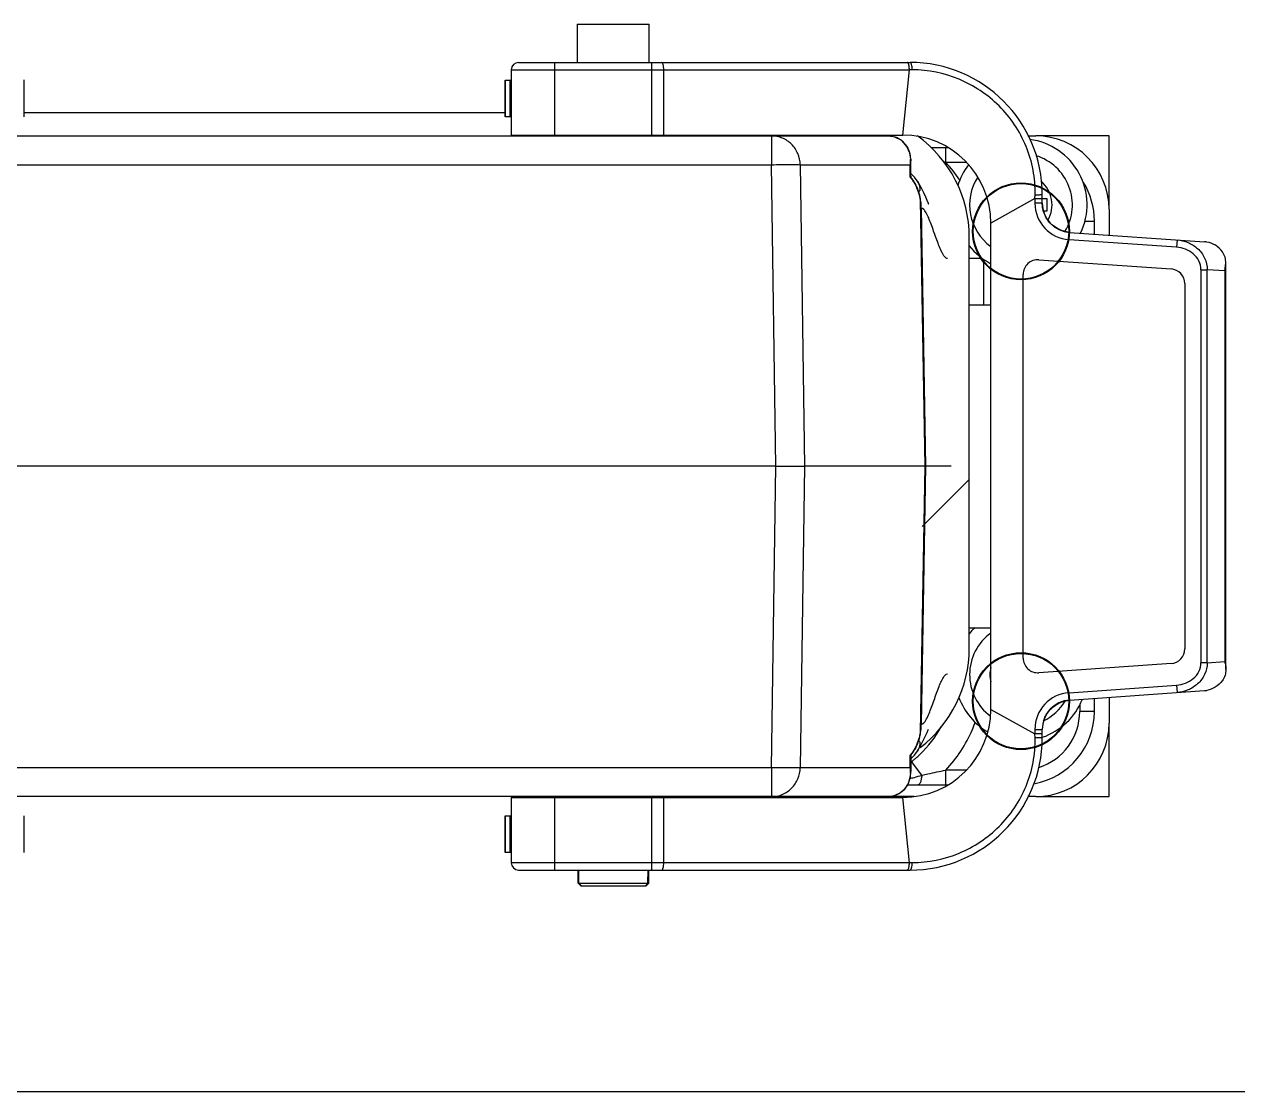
# Model space of a CAD drawing. Header units: millimetres. Extents: x 2423 to 7028, y 909 to 2460.
# Drawn here: x 5227.5 to 5310.2, y 2013.5 to 2086.2 of the extents above; entities that cross this region are included whole.
import ezdxf

# ---------------------------------------------------------------- set-up
doc = ezdxf.new("R2010")
doc.units = ezdxf.units.MM

msp = doc.modelspace()

# ---------------------------------------------------------------- linework, layer by layer
for p, q in [((5265.168, 2086.187), (5265.168, 2083.587)), ((5265.168, 2086.187), (5270.068, 2086.187)), ((5270.068, 2083.587), (5270.068, 2086.187)), ((5261.179, 2083.587), (5287.843, 2083.587)), ((5263.643, 2078.644), (5263.643, 2083.587)), ((5270.237, 2083.587), (5270.237, 2078.644)), ((5227.519, 2079.894), (5227.519, 2082.394)), ((5260.267, 2082.391), (5260.267, 2079.891)), ((5260.267, 2082.391), (5260.679, 2082.391)), ((5260.271, 2079.891), (5260.271, 2082.391)), ((5260.588, 2082.391), (5260.588, 2079.891)), ((5260.679, 2083.087), (5260.679, 2078.644)), ((5260.679, 2083.087), (5287.792, 2083.087)), ((5271.064, 2078.644), (5271.064, 2083.087)), ((5287.343, 2078.644), (5287.792, 2083.087)), ((5287.986, 2083.085), (5287.792, 2083.086)), ((5227.519, 2080.187), (5260.267, 2080.187)), ((5260.679, 2079.891), (5260.267, 2079.891)), ((5201.48, 2078.587), (5286.305, 2078.587)), ((5260.679, 2078.644), (5287.343, 2078.644)), ((5263.634, 2078.653), (5263.568, 2078.587)), ((5271.668, 2078.587), (5271.611, 2078.644)), ((5278.396, 2078.587), (5278.396, 2076.622)), ((5295.86, 2078.587), (5296.393, 2078.587)), ((5301.393, 2078.587), (5296.393, 2078.587)), ((5301.393, 2073.587), (5301.393, 2078.587)), ((5289.269, 2077.787), (5290.418, 2077.787)), ((5290.264, 2076.787), (5290.264, 2077.787)), ((5209.389, 2076.622), (5278.396, 2076.622)), ((5278.692, 2056.087), (5278.396, 2076.622)), ((5280.359, 2076.622), (5280.654, 2056.087)), ((5280.359, 2076.622), (5287.85, 2076.622)), ((5287.838, 2075.791), (5287.85, 2076.622)), ((5287.857, 2076.613), (5287.847, 2075.829)), ((5287.872, 2076.829), (5287.872, 2075.848)), ((5287.879, 2076.887), (5287.883, 2076.887)), ((5287.881, 2076.992), (5287.883, 2076.887)), ((5287.883, 2075.838), (5287.883, 2076.887)), ((5290.264, 2076.787), (5290.097, 2076.821)), ((5290.264, 2076.787), (5291.677, 2076.787)), ((5287.881, 2075.84), (5287.883, 2075.838)), ((5288.137, 2075.77), (5287.883, 2076.025)), ((5287.887, 2075.788), (5287.883, 2075.838)), ((5288.315, 2075.525), (5288.137, 2075.77)), ((5288.316, 2075.523), (5288.317, 2075.521)), ((5288.389, 2074.787), (5288.426, 2074.787)), ((5288.527, 2074.2), (5288.837, 2056.087)), ((5296.343, 2074.31), (5293.343, 2072.644)), ((5296.343, 2074.31), (5296.343, 2074.006)), ((5296.343, 2074.31), (5296.843, 2074.31)), ((5296.346, 2074.311), (5296.352, 2074.58)), ((5296.843, 2074.006), (5296.843, 2074.587)), ((5296.843, 2074.325), (5297.143, 2074.325)), ((5297.143, 2074.325), (5297.143, 2073.45)), ((5288.575, 2073.657), (5288.609, 2073.657)), ((5288.915, 2056.087), (5288.609, 2073.657)), ((5296.843, 2074.006), (5296.343, 2074.006)), ((5297.143, 2073.45), (5296.926, 2073.45)), ((5301.393, 2073.587), (5301.393, 2071.823)), ((5293.343, 2039.53), (5293.343, 2072.644)), ((5297.27, 2072.785), (5297.188, 2072.897)), ((5299.749, 2072.787), (5300.393, 2072.787)), ((5300.393, 2071.893), (5300.393, 2072.787)), ((5291.868, 2043.687), (5291.868, 2071.687)), ((5297.812, 2072.314), (5297.629, 2072.436)), ((5298.023, 2072.206), (5297.812, 2072.314)), ((5298.578, 2072.037), (5298.406, 2072.074)), ((5298.733, 2072.012), (5298.578, 2072.037)), ((5298.668, 2071.512), (5298.703, 2072.011)), ((5298.703, 2072.011), (5307.893, 2071.369)), ((5305.984, 2071.001), (5298.668, 2071.512)), ((5306.019, 2071.5), (5305.984, 2071.001)), ((5291.868, 2070.267), (5292.735, 2070.267)), ((5292.856, 2067.087), (5292.856, 2070.171)), ((5296.612, 2070.153), (5305.612, 2069.523)), ((5307.648, 2069.47), (5307.648, 2042.704)), ((5307.648, 2069.47), (5308.072, 2069.47)), ((5308.072, 2042.704), (5308.072, 2069.47)), ((5309.267, 2069.386), (5308.072, 2069.47)), ((5309.267, 2069.386), (5309.342, 2069.924)), ((5309.267, 2069.386), (5309.267, 2042.788)), ((5309.343, 2042.251), (5309.343, 2069.923)), ((5295.543, 2043.019), (5295.543, 2069.155)), ((5306.543, 2068.526), (5306.543, 2043.649)), ((5291.868, 2067.087), (5293.343, 2067.087)), ((5278.692, 2056.087), (5209.094, 2056.087)), ((5278.396, 2035.552), (5278.692, 2056.087)), ((5278.692, 2056.087), (5280.654, 2056.087)), ((5280.654, 2056.087), (5280.359, 2035.552)), ((5290.643, 2056.087), (5280.654, 2056.087)), ((5288.837, 2056.087), (5288.527, 2037.974)), ((5288.609, 2038.517), (5288.915, 2056.087)), ((5288.668, 2051.987), (5291.868, 2055.187)), ((5291.868, 2045.087), (5293.343, 2045.087)), ((5308.072, 2042.704), (5309.267, 2042.788)), ((5305.612, 2042.651), (5296.612, 2042.022)), ((5308.072, 2042.704), (5307.648, 2042.704)), ((5298.668, 2040.662), (5305.984, 2041.173)), ((5305.984, 2041.173), (5306.019, 2040.674)), ((5298.703, 2040.163), (5298.668, 2040.662)), ((5298.703, 2040.163), (5307.893, 2040.806)), ((5300.393, 2039.387), (5300.393, 2040.281)), ((5301.393, 2040.351), (5301.393, 2038.587)), ((5293.343, 2039.53), (5296.343, 2037.865)), ((5298.455, 2040.112), (5298.577, 2040.137)), ((5299.393, 2039.851), (5299.393, 2039.387)), ((5296.928, 2038.731), (5296.935, 2038.758)), ((5300.393, 2039.387), (5299.393, 2039.387)), ((5301.393, 2033.587), (5301.393, 2038.587)), ((5288.609, 2038.517), (5288.575, 2038.517)), ((5296.343, 2038.168), (5296.343, 2037.865)), ((5296.343, 2038.168), (5296.843, 2038.168)), ((5296.843, 2037.865), (5296.343, 2037.865)), ((5296.352, 2037.594), (5296.346, 2037.863)), ((5296.843, 2037.587), (5296.843, 2038.168)), ((5301.312, 2037.869), (5301.393, 2037.95)), ((5288.426, 2037.387), (5288.389, 2037.387)), ((5287.85, 2035.552), (5287.838, 2036.383)), ((5287.847, 2036.345), (5287.857, 2035.561)), ((5287.876, 2036.329), (5287.872, 2036.326)), ((5287.872, 2036.326), (5287.872, 2035.345)), ((5287.883, 2036.336), (5287.881, 2036.334)), ((5287.883, 2036.149), (5288.137, 2036.404)), ((5287.883, 2036.336), (5287.883, 2035.287)), ((5287.891, 2036.448), (5287.899, 2036.458)), ((5287.899, 2036.435), (5287.916, 2036.474)), ((5288.137, 2036.404), (5288.315, 2036.649)), ((5288.317, 2036.653), (5288.316, 2036.651)), ((5278.396, 2035.552), (5209.389, 2035.552)), ((5278.396, 2035.552), (5278.396, 2033.587)), ((5287.85, 2035.552), (5280.359, 2035.552)), ((5287.883, 2035.287), (5287.879, 2035.287)), ((5287.881, 2035.183), (5287.883, 2035.287)), ((5288.644, 2035.054), (5287.938, 2035.97)), ((5290.264, 2034.387), (5290.264, 2035.387)), ((5291.678, 2035.387), (5290.264, 2035.387)), ((5287.664, 2034.387), (5290.417, 2034.387)), ((5288.127, 2033.587), (5199.658, 2033.587)), ((5260.679, 2033.53), (5260.679, 2029.087)), ((5260.679, 2033.53), (5287.343, 2033.53)), ((5263.643, 2028.587), (5263.643, 2033.53)), ((5264.753, 2033.53), (5264.696, 2033.587)), ((5264.755, 2033.53), (5264.698, 2033.587)), ((5265.168, 2033.587), (5265.168, 2033.53)), ((5270.068, 2033.53), (5270.068, 2033.587)), ((5270.237, 2033.53), (5270.237, 2028.587)), ((5270.53, 2033.53), (5270.586, 2033.587)), ((5270.533, 2033.53), (5270.588, 2033.585)), ((5271.064, 2029.087), (5271.064, 2033.53)), ((5287.792, 2029.087), (5287.343, 2033.53)), ((5296.393, 2033.587), (5295.86, 2033.587)), ((5296.393, 2033.587), (5301.393, 2033.587)), ((5227.519, 2029.783), (5227.519, 2032.283)), ((5260.267, 2032.28), (5260.267, 2029.78)), ((5260.267, 2032.28), (5260.679, 2032.28)), ((5260.271, 2029.78), (5260.271, 2032.28)), ((5260.588, 2032.28), (5260.588, 2029.78)), ((5260.679, 2029.78), (5260.267, 2029.78)), ((5287.792, 2029.087), (5260.679, 2029.087)), ((5287.792, 2029.088), (5287.986, 2029.089)), ((5261.179, 2028.587), (5287.843, 2028.587)), ((5265.243, 2027.687), (5265.243, 2028.587)), ((5265.293, 2027.687), (5265.277, 2028.587)), ((5269.993, 2027.687), (5270.008, 2028.587)), ((5270.043, 2027.687), (5270.043, 2028.587)), ((5265.443, 2027.487), (5265.243, 2027.687)), ((5265.243, 2027.687), (5270.043, 2027.687)), ((5265.493, 2027.487), (5265.293, 2027.687)), ((5265.493, 2027.487), (5265.443, 2027.487)), ((5269.792, 2027.487), (5265.493, 2027.487)), ((5269.793, 2027.487), (5269.993, 2027.687)), ((5269.842, 2027.487), (5269.793, 2027.487)), ((5269.843, 2027.487), (5270.043, 2027.687)), ((5604.993, 2013.487), (5162.793, 2013.487))]:
    msp.add_line(p, q)
for points in [[(5287.881, 2077.012), (5287.837, 2077.366), (5287.628, 2077.871), (5287.27, 2078.265), (5286.806, 2078.509), (5286.305, 2078.587)], [(5288.773, 2074.696), (5288.612, 2075.016), (5288.405, 2075.382), (5288.317, 2075.521)], [(5289.104, 2073.964), (5289.106, 2073.96), (5289.074, 2074.03), (5289.002, 2074.192), (5288.902, 2074.419), (5288.773, 2074.696)], [(5296.967, 2073.324), (5296.933, 2073.423), (5296.906, 2073.52), (5296.884, 2073.613), (5296.868, 2073.703), (5296.856, 2073.79), (5296.848, 2073.873), (5296.844, 2073.946), (5296.843, 2073.99), (5296.843, 2074.005), (5296.843, 2074.006)], [(5297.188, 2072.897), (5297.118, 2073.007), (5297.058, 2073.116), (5297.009, 2073.221), (5296.967, 2073.324)], [(5297.629, 2072.436), (5297.482, 2072.558), (5297.366, 2072.673), (5297.27, 2072.785)], [(5298.406, 2072.074), (5298.222, 2072.128), (5298.023, 2072.206)], [(5297.212, 2039.312), (5297.272, 2039.391), (5297.336, 2039.468), (5297.407, 2039.544), (5297.483, 2039.617)], [(5297.483, 2039.617), (5297.566, 2039.689), (5297.655, 2039.757)], [(5297.655, 2039.757), (5297.752, 2039.823), (5297.856, 2039.885)], [(5297.856, 2039.885), (5297.968, 2039.943), (5298.085, 2039.995), (5298.207, 2040.041)], [(5298.207, 2040.041), (5298.33, 2040.08), (5298.455, 2040.112)], [(5298.577, 2040.137), (5298.696, 2040.157), (5298.704, 2040.158)], [(5296.935, 2038.758), (5296.962, 2038.836), (5296.992, 2038.914), (5297.027, 2038.993), (5297.066, 2039.073), (5297.109, 2039.153)], [(5297.109, 2039.153), (5297.158, 2039.232), (5297.212, 2039.312)], [(5288.762, 2037.456), (5288.892, 2037.734), (5288.994, 2037.964), (5289.068, 2038.132), (5289.091, 2038.182)], [(5288.317, 2036.653), (5288.391, 2036.77), (5288.6, 2037.135), (5288.762, 2037.456)], [(5287.883, 2036.336), (5287.887, 2036.388), (5287.899, 2036.435)], [(5286.305, 2033.587), (5286.721, 2033.64), (5287.13, 2033.813), (5287.475, 2034.1), (5287.723, 2034.477), (5287.856, 2034.906), (5287.881, 2035.168)]]:
    msp.add_lwpolyline(points)
for centre, radius in [((5295.393, 2072.087), 3.3), ((5295.393, 2072.087), 3.251), ((5295.393, 2040.087), 3.3), ((5295.393, 2040.087), 3.251)]:
    msp.add_circle(centre, radius)
for centre, radius, start, end in [((5261.179, 2083.087), 0.5, 90, 180), ((5287.843, 2074.587), 9, 0, 90), ((5286.33, 2077.063), 1.521, 65.17141, 73.03919), ((5286.342, 2077.089), 1.493, 54.77546, 65.16137), ((5286.343, 2077.092), 1.49, 42.46921, 54.7482), ((5287.343, 2072.644), 6, 0, 90), ((5283.368, 2071.687), 8.5, 0, 54.17534), ((5295.393, 2073.887), 4.5, 334.55933, 82.37565), ((5296.393, 2073.587), 5, 0, 90), ((5286.328, 2077.078), 1.51, 36.37617, 42.48745), ((5286.178, 2077.004), 1.678, 18.52047, 20.58083), ((5293.719, 2076.588), 5.869, 176.8559, 179.67151), ((5289.788, 2076.587), 1.931, 177.91543, 179.22394), ((5286.39, 2076.991), 1.471, 356.86271, 358.69651), ((5287.508, 2076.808), 0.365, 7.60437, 16.22206), ((5289.781, 2076.587), 1.924, 174.0056, 177.91792), ((5286.001, 2076.967), 1.86, 0.43296, 1.26394), ((5286.276, 2076.994), 1.585, 358.68271, 359.55101), ((5287.534, 2076.869), 0.345, 8.57315, 18.9301), ((5289.764, 2076.589), 1.907, 172.75997, 174.0025), ((5287.52, 2076.81), 0.353, 3.17123, 7.5848), ((5287.035, 2076.957), 0.847, 351.3558, 352.64624), ((5287.546, 2076.871), 0.333, 3.21499, 8.52012), ((5286.95, 2076.967), 0.932, 352.66249, 355.05842), ((5286.617, 2076.975), 1.265, 355.99683, 357.67811), ((5286.662, 2076.974), 1.219, 357.66999, 0.83838), ((5283.29, 2070.21), 9.586, 34.0185, 43.32067), ((5295.393, 2073.887), 4.5, 142.55954, 163.30134), ((5295.393, 2073.887), 3.5, 328.85151, 73.1819), ((5285.54, 2073.88), 2.989, 39.26678, 39.74497), ((5288.117, 2075.836), 0.271, 181.6349, 184.81243), ((5288.121, 2075.837), 0.274, 184.83219, 193.75037), ((5285.607, 2073.935), 2.902, 38.68645, 39.26257), ((5285.556, 2073.881), 3.011, 38.10287, 40.08042), ((5288.183, 2075.84), 0.301, 179.96766, 197.27268), ((5295.393, 2073.887), 3.5, 147.22516, 234.13931), ((5285.525, 2073.868), 3.009, 37.57646, 38.70725), ((5288.172, 2075.846), 0.299, 198.93454, 205.10547), ((5288.18, 2075.839), 0.299, 197.3248, 201.14977), ((5288.16, 2075.84), 0.286, 205.11916, 208.81142), ((5285.552, 2073.889), 2.974, 37.23818, 37.56447), ((5285.558, 2073.893), 2.967, 36.57704, 37.23807), ((5285.577, 2073.898), 2.984, 36.75249, 38.10223), ((5285.601, 2073.916), 2.954, 32.21101, 36.74864), ((5285.547, 2073.882), 3.018, 17.4423, 32.1952), ((5295.393, 2073.887), 2.115, 330.32258, 49.85797), ((5295.393, 2072.787), 5, 0, 31.5933), ((5284.561, 2073.58), 4.048, 12.52963, 17.34506), ((5284.543, 2073.576), 4.067, 11.95051, 12.53332), ((5284.546, 2073.576), 4.064, 6.54446, 11.95132), ((5284.628, 2073.586), 3.982, 1.02624, 6.54549), ((5298.843, 2074.006), 2.5, 180, 266), ((5298.843, 2074.006), 2, 180, 266), ((5295.393, 2073.887), 4.5, 218.417, 242.85355), ((5307.699, 2068.586), 2.789, 82.86696, 85.99897), ((5296.543, 2069.155), 1, 86, 180), ((5305.543, 2068.526), 1, 0, 86), ((5295.393, 2041.887), 4.5, 134.57057, 141.583), ((5295.393, 2041.887), 3.5, 125.86069, 233.62115), ((5283.368, 2043.687), 8.5, 307.28548, 0), ((5305.543, 2043.649), 1, 274, 0), ((5296.543, 2043.019), 1, 180, 274), ((5295.393, 2041.887), 2.115, 166.51628, 193.48372), ((5295.393, 2041.887), 4.5, 200.08593, 239.83131), ((5298.843, 2038.168), 2.5, 94, 180), ((5287.343, 2039.53), 6, 270, 0), ((5298.843, 2038.168), 2, 94, 180), ((5295.393, 2041.887), 4.5, 288.83198, 338.29857), ((5295.393, 2041.887), 3.5, 296.08505, 329.07489), ((5283.261, 2041.943), 9.601, 336.75251, 339.98046), ((5295.393, 2039.387), 5, 280.15529, 0), ((5296.393, 2038.587), 5, 270, 0), ((5295.393, 2039.387), 4, 287.55606, 0), ((5283.322, 2041.938), 7.545, 313.33928, 331.48228), ((5284.543, 2038.598), 4.067, 347.4668, 348.06901), ((5284.551, 2038.597), 4.059, 348.06453, 353.45692), ((5284.654, 2038.587), 3.956, 353.43381, 358.99211), ((5283.352, 2041.915), 9.507, 316.63855, 336.69478), ((5287.843, 2037.587), 9, 270, 0), ((5285.547, 2038.292), 3.018, 327.8048, 342.5577), ((5284.561, 2038.594), 4.048, 342.65494, 347.47048), ((5285.54, 2038.294), 2.989, 320.25503, 320.73321), ((5288.121, 2036.337), 0.274, 166.24869, 175.16781), ((5288.117, 2036.338), 0.271, 175.18757, 178.3651), ((5285.53, 2038.302), 3.001, 320.74234, 321.86292), ((5285.556, 2038.293), 3.011, 319.92576, 321.92815), ((5288.195, 2036.33), 0.314, 158.95522, 162.59393), ((5285.664, 2038.199), 2.833, 322.08716, 322.43426), ((5288.16, 2036.334), 0.286, 151.18893, 154.57004), ((5285.555, 2038.283), 2.97, 322.43537, 323.09101), ((5285.578, 2038.276), 2.984, 321.92888, 323.24755), ((5285.557, 2038.281), 2.967, 323.09131, 323.42299), ((5285.601, 2038.259), 2.954, 323.25136, 327.789), ((5283.405, 2041.847), 7.422, 309.24884, 309.98498), ((5283.396, 2041.858), 7.436, 309.98491, 310.50303), ((5283.372, 2041.886), 7.473, 310.50496, 313.3335), ((5293.716, 2035.586), 5.866, 180.32865, 183.14553), ((5289.78, 2035.587), 1.923, 180.77028, 187.22972), ((5287.508, 2035.366), 0.365, 343.77805, 352.39563), ((5287.52, 2035.364), 0.353, 352.4152, 356.82877), ((5286.98, 2035.21), 0.903, 4.90733, 8.59306), ((5287.546, 2035.303), 0.333, 351.47878, 357.83686), ((5286.646, 2035.2), 1.235, 359.17955, 4.02775), ((5283.191, 2042.126), 7.773, 307.14393, 307.63303), ((5283.423, 2041.824), 7.392, 307.63577, 309.24941), ((5285.991, 2043.053), 8.434, 282.61105, 283.56647), ((5286.43, 2035.185), 1.431, 2.21413, 3.14963), ((5286.313, 2035.181), 1.548, 0.43831, 2.20491), ((5287.534, 2035.305), 0.345, 341.06676, 351.4277), ((5261.179, 2029.087), 0.5, 180, 270)]:
    msp.add_arc(centre, radius, start, end)
for points, knots in [([(5271.064, 2083.087), (5271.064, 2083.151), (5271.058, 2083.27), (5271.035, 2083.409), (5271.006, 2083.5), (5270.981, 2083.553), (5270.948, 2083.587), (5270.926, 2083.587)], [0, 0, 0, 0, 0.355402, 0.661305, 0.782883, 0.879375, 1, 1, 1, 1]), ([(5287.781, 2083.278), (5287.776, 2083.321), (5287.764, 2083.397), (5287.734, 2083.494), (5287.701, 2083.561), (5287.664, 2083.587), (5287.648, 2083.587)], [0, 0, 0, 0, 0.363881, 0.657015, 0.865785, 1, 1, 1, 1]), ([(5287.792, 2083.087), (5287.792, 2083.103), (5287.791, 2083.167), (5287.787, 2083.231), (5287.781, 2083.278)], [0, 0, 0, 0, 0.255658, 1, 1, 1, 1]), ([(5287.986, 2083.085), (5287.986, 2083.149), (5287.98, 2083.269), (5287.956, 2083.408), (5287.925, 2083.499), (5287.899, 2083.553), (5287.865, 2083.587), (5287.843, 2083.587)], [0, 0, 0, 0, 0.353424, 0.658447, 0.779459, 0.876041, 1, 1, 1, 1]), ([(5296.352, 2074.58), (5296.363, 2075.142), (5296.273, 2076.269), (5295.795, 2077.89), (5295, 2079.373), (5293.593, 2081.082), (5291.263, 2082.637), (5289.07, 2083.079), (5287.986, 2083.085)], [0, 0, 0, 0, 0.127582, 0.25446, 0.380873, 0.506666, 0.754217, 1, 1, 1, 1]), ([(5280.359, 2076.622), (5280.355, 2076.879), (5280.246, 2077.395), (5279.809, 2078.048), (5279.161, 2078.485), (5278.649, 2078.587), (5278.396, 2078.587)], [0, 0, 0, 0, 0.252155, 0.503007, 0.752105, 1, 1, 1, 1]), ([(5286.305, 2078.587), (5286.346, 2078.587), (5286.504, 2078.581), (5286.662, 2078.552), (5286.774, 2078.518)], [0, 0, 0, 0, 0.258319, 1, 1, 1, 1]), ([(5287.544, 2077.973), (5287.566, 2077.944), (5287.647, 2077.825), (5287.711, 2077.694), (5287.749, 2077.594)], [0, 0, 0, 0, 0.251962, 1, 1, 1, 1]), ([(5278.396, 2076.622), (5278.621, 2076.625), (5279.045, 2076.63), (5279.618, 2076.634), (5280.047, 2076.63), (5280.278, 2076.628), (5280.359, 2076.622)], [0, 0, 0, 0, 0.344221, 0.647865, 0.875374, 1, 1, 1, 1]), ([(5287.855, 2075.846), (5287.854, 2075.846), (5287.85, 2075.84), (5287.848, 2075.834), (5287.847, 2075.829)], [0, 0, 0, 0, 0.186666, 1, 1, 1, 1]), ([(5287.872, 2075.848), (5287.869, 2075.85), (5287.861, 2075.852), (5287.856, 2075.848), (5287.855, 2075.846)], [0, 0, 0, 0, 0.703562, 1, 1, 1, 1]), ([(5287.94, 2075.661), (5287.996, 2075.587), (5288.244, 2075.216), (5288.406, 2074.795), (5288.48, 2074.45)], [0, 0, 0, 0, 0.208715, 1, 1, 1, 1]), ([(5288.316, 2075.523), (5288.362, 2075.451), (5288.421, 2075.338), (5288.474, 2075.18), (5288.499, 2075.066), (5288.509, 2074.962), (5288.501, 2074.877), (5288.48, 2074.811), (5288.442, 2074.79), (5288.425, 2074.79)], [0, 0, 0, 0, 0.315696, 0.471909, 0.619059, 0.750278, 0.858257, 0.938257, 1, 1, 1, 1]), ([(5288.525, 2074.199), (5288.531, 2074.151), (5288.55, 2073.971), (5288.563, 2073.789), (5288.578, 2073.657)], [0, 0, 0, 0, 0.266692, 1, 1, 1, 1]), ([(5296.352, 2074.58), (5296.412, 2074.58), (5296.502, 2074.58), (5296.618, 2074.581), (5296.694, 2074.582), (5296.757, 2074.583), (5296.799, 2074.584), (5296.822, 2074.585), (5296.834, 2074.585), (5296.838, 2074.587), (5296.843, 2074.586), (5296.843, 2074.587)], [0, 0, 0, 0, 0.369601, 0.548455, 0.707889, 0.83692, 0.929645, 0.961137, 0.982962, 0.995693, 1, 1, 1, 1]), ([(5290.396, 2070.228), (5290.357, 2070.228), (5290.269, 2070.267), (5290.164, 2070.385), (5290.056, 2070.555), (5289.925, 2070.819), (5289.777, 2071.18), (5289.612, 2071.629), (5289.447, 2072.1), (5289.283, 2072.559), (5289.12, 2072.975), (5288.98, 2073.276), (5288.862, 2073.467), (5288.767, 2073.588), (5288.67, 2073.657), (5288.609, 2073.657)], [0, 0, 0, 0, 0.029103, 0.068152, 0.119221, 0.181389, 0.291322, 0.414619, 0.543316, 0.669309, 0.784562, 0.881392, 0.920823, 0.953514, 1, 1, 1, 1]), ([(5307.648, 2069.47), (5307.648, 2069.675), (5307.544, 2070.091), (5307.143, 2070.579), (5306.6, 2070.896), (5306.19, 2070.987), (5305.984, 2071.001)], [0, 0, 0, 0, 0.249013, 0.499043, 0.748969, 1, 1, 1, 1]), ([(5306.019, 2071.5), (5306.275, 2071.482), (5306.787, 2071.362), (5307.461, 2070.939), (5307.952, 2070.286), (5308.073, 2069.741), (5308.072, 2069.47)], [0, 0, 0, 0, 0.243664, 0.489641, 0.742052, 1, 1, 1, 1]), ([(5309.108, 2070.692), (5308.977, 2070.866), (5308.66, 2071.167), (5308.25, 2071.326), (5308.045, 2071.356)], [0, 0, 0, 0, 0.51291, 1, 1, 1, 1]), ([(5309.342, 2069.924), (5309.342, 2070.057), (5309.309, 2070.33), (5309.19, 2070.581), (5309.108, 2070.692)], [0, 0, 0, 0, 0.493154, 1, 1, 1, 1]), ([(5309.267, 2042.788), (5309.279, 2042.743), (5309.321, 2042.567), (5309.343, 2042.386), (5309.343, 2042.251)], [0, 0, 0, 0, 0.255206, 1, 1, 1, 1]), ([(5288.609, 2038.517), (5288.647, 2038.517), (5288.736, 2038.556), (5288.841, 2038.674), (5288.949, 2038.845), (5289.08, 2039.109), (5289.228, 2039.47), (5289.392, 2039.918), (5289.557, 2040.389), (5289.722, 2040.849), (5289.885, 2041.265), (5290.025, 2041.566), (5290.143, 2041.757), (5290.238, 2041.878), (5290.334, 2041.946), (5290.396, 2041.946)], [0, 0, 0, 0, 0.029103, 0.068152, 0.119221, 0.181389, 0.291322, 0.414619, 0.543316, 0.669309, 0.784562, 0.881392, 0.920823, 0.953514, 1, 1, 1, 1]), ([(5305.984, 2041.173), (5306.19, 2041.188), (5306.6, 2041.278), (5307.143, 2041.595), (5307.544, 2042.083), (5307.648, 2042.499), (5307.648, 2042.704)], [0, 0, 0, 0, 0.251031, 0.500957, 0.750987, 1, 1, 1, 1]), ([(5308.072, 2042.704), (5308.073, 2042.433), (5307.952, 2041.888), (5307.461, 2041.236), (5306.787, 2040.812), (5306.275, 2040.692), (5306.019, 2040.674)], [0, 0, 0, 0, 0.257948, 0.510359, 0.756336, 1, 1, 1, 1]), ([(5309.343, 2042.251), (5309.343, 2042.117), (5309.311, 2041.844), (5309.19, 2041.593), (5309.108, 2041.483)], [0, 0, 0, 0, 0.492991, 1, 1, 1, 1]), ([(5309.108, 2041.483), (5308.977, 2041.308), (5308.66, 2041.009), (5308.25, 2040.85), (5308.045, 2040.82)], [0, 0, 0, 0, 0.512951, 1, 1, 1, 1]), ([(5307.893, 2040.806), (5307.906, 2040.806), (5307.931, 2040.812), (5307.969, 2040.812), (5308.007, 2040.812), (5308.032, 2040.817), (5308.045, 2040.818)], [0, 0, 0, 0, 0.250266, 0.499858, 0.749665, 1, 1, 1, 1]), ([(5288.578, 2038.517), (5288.563, 2038.385), (5288.55, 2038.204), (5288.531, 2038.023), (5288.525, 2037.975)], [0, 0, 0, 0, 0.733308, 1, 1, 1, 1]), ([(5288.48, 2037.724), (5288.406, 2037.38), (5288.244, 2036.958), (5287.996, 2036.588), (5287.94, 2036.513)], [0, 0, 0, 0, 0.791285, 1, 1, 1, 1]), ([(5287.986, 2029.089), (5289.07, 2029.095), (5291.263, 2029.537), (5293.593, 2031.092), (5295, 2032.802), (5295.795, 2034.285), (5296.273, 2035.905), (5296.363, 2037.032), (5296.352, 2037.594)], [0, 0, 0, 0, 0.245783, 0.493334, 0.619127, 0.74554, 0.872418, 1, 1, 1, 1]), ([(5288.425, 2037.384), (5288.442, 2037.384), (5288.48, 2037.363), (5288.501, 2037.297), (5288.509, 2037.211), (5288.499, 2037.107), (5288.474, 2036.993), (5288.421, 2036.836), (5288.362, 2036.723), (5288.316, 2036.652)], [0, 0, 0, 0, 0.061865, 0.142066, 0.250278, 0.381649, 0.528792, 0.684851, 1, 1, 1, 1]), ([(5296.843, 2037.587), (5296.843, 2037.588), (5296.838, 2037.588), (5296.834, 2037.589), (5296.822, 2037.589), (5296.799, 2037.59), (5296.757, 2037.591), (5296.694, 2037.592), (5296.618, 2037.593), (5296.502, 2037.594), (5296.412, 2037.594), (5296.352, 2037.594)], [0, 0, 0, 0, 0.004307, 0.017038, 0.038863, 0.070355, 0.16308, 0.292111, 0.451545, 0.630399, 1, 1, 1, 1]), ([(5287.847, 2036.345), (5287.849, 2036.337), (5287.853, 2036.321), (5287.869, 2036.324), (5287.872, 2036.326)], [0, 0, 0, 0, 0.654701, 1, 1, 1, 1]), ([(5287.881, 2036.334), (5287.881, 2036.333), (5287.879, 2036.331), (5287.877, 2036.33), (5287.876, 2036.329)], [0, 0, 0, 0, 0.453835, 1, 1, 1, 1]), ([(5280.359, 2035.552), (5280.278, 2035.546), (5280.047, 2035.544), (5279.618, 2035.541), (5279.045, 2035.544), (5278.621, 2035.549), (5278.396, 2035.552)], [0, 0, 0, 0, 0.124626, 0.352135, 0.655779, 1, 1, 1, 1]), ([(5278.396, 2033.587), (5278.649, 2033.587), (5279.161, 2033.69), (5279.809, 2034.127), (5280.246, 2034.779), (5280.355, 2035.295), (5280.359, 2035.552)], [0, 0, 0, 0, 0.247895, 0.496993, 0.747845, 1, 1, 1, 1]), ([(5288.644, 2035.054), (5288.782, 2035.082), (5289.322, 2035.193), (5289.862, 2035.306), (5290.264, 2035.387)], [0, 0, 0, 0, 0.255571, 1, 1, 1, 1]), ([(5287.861, 2035.193), (5287.859, 2034.997), (5287.795, 2034.603), (5287.493, 2034.071), (5286.976, 2033.679), (5286.533, 2033.587), (5286.305, 2033.587)], [0, 0, 0, 0, 0.236822, 0.473502, 0.723432, 1, 1, 1, 1]), ([(5287.969, 2034.854), (5288.024, 2034.867), (5288.252, 2034.925), (5288.476, 2034.994), (5288.644, 2035.054)], [0, 0, 0, 0, 0.240572, 1, 1, 1, 1]), ([(5288.644, 2035.054), (5288.636, 2034.965), (5288.613, 2034.802), (5288.565, 2034.613), (5288.512, 2034.494), (5288.468, 2034.424), (5288.418, 2034.387), (5288.387, 2034.387)], [0, 0, 0, 0, 0.357684, 0.662906, 0.782197, 0.876317, 1, 1, 1, 1]), ([(5270.926, 2028.587), (5270.948, 2028.587), (5270.981, 2028.621), (5271.006, 2028.675), (5271.035, 2028.765), (5271.058, 2028.904), (5271.064, 2029.023), (5271.064, 2029.087)], [0, 0, 0, 0, 0.120625, 0.217117, 0.338695, 0.644598, 1, 1, 1, 1]), ([(5287.648, 2028.587), (5287.664, 2028.587), (5287.701, 2028.613), (5287.734, 2028.68), (5287.764, 2028.778), (5287.776, 2028.854), (5287.781, 2028.896)], [0, 0, 0, 0, 0.134195, 0.34297, 0.63612, 1, 1, 1, 1]), ([(5287.781, 2028.896), (5287.783, 2028.911), (5287.789, 2028.975), (5287.792, 2029.039), (5287.792, 2029.087)], [0, 0, 0, 0, 0.242371, 1, 1, 1, 1]), ([(5287.843, 2028.587), (5287.865, 2028.587), (5287.899, 2028.622), (5287.925, 2028.675), (5287.956, 2028.766), (5287.98, 2028.905), (5287.986, 2029.025), (5287.986, 2029.089)], [0, 0, 0, 0, 0.123959, 0.220541, 0.341553, 0.646576, 1, 1, 1, 1])]:
    msp.add_open_spline(points, degree=3, knots=knots)
for points in [[(5287.769, 2077.537), (5287.826, 2077.367), (5287.856, 2077.187), (5287.86, 2077.008)], [(5287.85, 2076.622), (5287.853, 2076.62), (5287.855, 2076.617), (5287.857, 2076.613)], [(5287.838, 2075.791), (5287.842, 2075.803), (5287.845, 2075.816), (5287.847, 2075.829)], [(5287.872, 2075.848), (5287.876, 2075.846), (5287.879, 2075.843), (5287.881, 2075.84)], [(5287.872, 2075.848), (5287.872, 2075.814), (5287.878, 2075.78), (5287.889, 2075.749)], [(5288.483, 2074.45), (5288.501, 2074.367), (5288.514, 2074.284), (5288.525, 2074.199)], [(5288.525, 2037.975), (5288.514, 2037.891), (5288.501, 2037.807), (5288.483, 2037.724)], [(5287.847, 2036.345), (5287.845, 2036.358), (5287.842, 2036.371), (5287.838, 2036.383)], [(5287.872, 2036.326), (5287.872, 2036.36), (5287.878, 2036.394), (5287.889, 2036.426)], [(5287.881, 2036.334), (5287.881, 2036.364), (5287.886, 2036.395), (5287.895, 2036.424)], [(5287.857, 2035.561), (5287.855, 2035.558), (5287.853, 2035.555), (5287.85, 2035.552)]]:
    msp.add_open_spline(points, degree=3)

doc.saveas('drawing.dxf')
